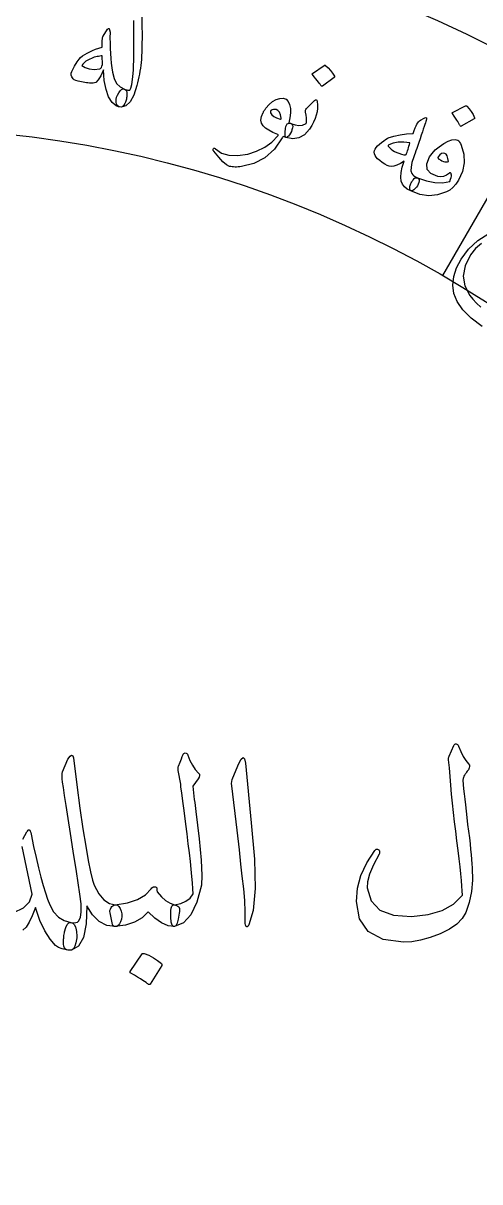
# Model space of a CAD drawing. Header units: millimetres. Extents: x -150 to 150, y -150 to 198.
# Drawn here: x 6 to 26.9, y 2.2 to 55.3 of the extents above; entities that cross this region are included whole.
import ezdxf

# ---------------------------------------------------------------- set-up
doc = ezdxf.new("R2010")
doc.units = ezdxf.units.MM
for name, color, linetype in [('CUT_OUTER', 1, 'Continuous'), ('ENGRAVE', 7, 'Continuous'), ('ENGRAVE_FINE', 8, 'Continuous'), ('GUIDE', 3, 'Continuous'), ('TEXT', 5, 'Continuous')]:
    doc.layers.add(name, color=color, linetype=linetype)

msp = doc.modelspace()

# ---------------------------------------------------------------- linework, layer by layer
at = {"layer": 'CUT_OUTER'}
msp.add_arc((0.0002, -0.0002), 149.9998, 179.017762, 3.164151, dxfattribs=at)
at = {"layer": 'ENGRAVE'}
for radius in [132.75, 112.1737, 91.5975, 71.0212, 50.445]:
    msp.add_circle((0, 0), radius, dxfattribs=at)
at = {"layer": 'ENGRAVE_FINE'}
msp.add_lwpolyline([(35.5106, 61.5062), (25.2225, 43.6867)], dxfattribs=at)
for radius in [122.4619, 101.8856, 81.3094, 60.7331]:
    msp.add_circle((0, 0), radius, dxfattribs=at)
at = {"layer": 'GUIDE'}
msp.add_circle((0, 0), 137.25, dxfattribs=at)
at = {"layer": 'TEXT'}
for points in [[(11.4471, 55.5323), (11.4514, 55.0621), (11.4537, 54.8037), (11.454, 54.5613), (11.4523, 54.335), (11.4489, 54.1246), (11.4434, 53.9308), (11.4356, 53.7541), (11.4255, 53.5945), (11.4132, 53.452), (11.3984, 53.3183), (11.3809, 53.1852), (11.3606, 53.0527), (11.3375, 52.9208), (11.3116, 52.789), (11.2828, 52.6569), (11.2512, 52.5245), (11.2167, 52.3917), (11.0714, 51.9529), (10.9038, 51.6431), (10.7142, 51.4621), (10.5019, 51.4096), (10.4059, 51.4263), (10.3354, 51.4699), (10.2902, 51.5405), (10.2704, 51.6383), (10.2722, 51.7483), (10.2917, 51.8557), (10.329, 51.9606), (10.3844, 52.0628), (10.4498, 52.1544), (10.5142, 52.213), (10.5777, 52.2386), (10.6401, 52.2312), (10.6868, 52.2181), (10.7286, 52.2064), (10.7657, 52.1962), (10.7979, 52.1874), (10.826, 52.1808), (10.8506, 52.1774), (10.8716, 52.1771), (10.8891, 52.1798), (10.9437, 52.2814), (10.9889, 52.4438), (11.0245, 52.667), (11.0501, 52.9512), (11.0596, 53.1213), (11.0676, 53.3168), (11.074, 53.5378), (11.0787, 53.7842), (11.082, 54.0565), (11.0844, 54.355), (11.0856, 54.6798), (11.0856, 55.0308), (11.0841, 55.3742)], [(27.0318, 41.3579), (26.5331, 41.7435), (26.1512, 42.1217), (25.8867, 42.496), (25.7409, 42.8687), (25.6956, 43.2503), (25.735, 43.64), (25.8601, 44.0381), (26.0726, 44.444), (26.4199, 44.8985), (26.8441, 45.2879), (27.3473, 45.61)], [(27.002, 45.1571), (26.73, 44.926), (26.5095, 44.6436), (26.2615, 44.1419), (26.1741, 43.6643), (26.2446, 43.211), (26.4713, 42.7804), (26.6152, 42.6023), (26.783, 42.4234), (26.9747, 42.2434)], [(5.9881, 17.8591), (6.1777, 18.1937), (6.2048, 18.2376), (6.2306, 18.2689), (6.255, 18.2877), (6.278, 18.294), (6.3094, 18.2773), (6.3366, 18.2383), (6.3596, 18.1769), (6.3784, 18.0933), (6.4895, 17.5354), (6.6, 17.0214), (6.7098, 16.5513), (6.8188, 16.1251), (6.9258, 15.7429), (7.0293, 15.4045), (7.1293, 15.1101), (7.2258, 14.8595), (7.4036, 14.5368), (7.6245, 14.2936), (7.8886, 14.1298), (8.196, 14.0455), (8.2824, 14.0162), (8.3521, 13.9507), (8.4051, 13.8489), (8.4413, 13.711), (8.4511, 13.6381), (8.458, 13.5646), (8.4622, 13.4904), (8.4636, 13.4154), (8.4608, 13.3398), (8.4525, 13.2635), (8.4385, 13.1865), (8.419, 13.1088), (8.373, 12.9673), (8.3242, 12.8663), (8.2726, 12.8056), (8.2183, 12.7854), (8.2183, 12.7854), (7.9932, 12.7987), (7.7973, 12.8384), (7.6308, 12.9046), (7.4935, 12.9973), (7.2391, 13.2768), (7, 13.658), (6.7763, 14.141), (6.5679, 14.7257), (6.4237, 14.3521), (6.2808, 14.0566), (6.1393, 13.8392), (5.9992, 13.6998)], [(5.5867, 14.5048), (6.0215, 14.7118), (6.3003, 14.9898), (6.423, 15.339), (5.9658, 17.5246)]]:
    msp.add_lwpolyline(points, dxfattribs=at)
for points in [[(10.1013, 53.0117), (10.1738, 52.7229), (10.2888, 52.4966), (10.4465, 52.3323), (10.6472, 52.2297), (10.7016, 52.1987), (10.7394, 52.1463), (10.7608, 52.0726), (10.7656, 51.9777), (10.7619, 51.9286), (10.7563, 51.8791), (10.7486, 51.8289), (10.739, 51.7782), (10.7267, 51.7276), (10.7109, 51.6778), (10.6915, 51.6286), (10.6687, 51.5802), (10.625, 51.502), (10.5825, 51.4462), (10.541, 51.413), (10.5005, 51.4023), (10.3836, 51.426), (10.2753, 51.4705), (10.1757, 51.5358), (10.0845, 51.6219), (9.924, 51.8748), (9.8043, 52.2073), (9.725, 52.6195), (9.686, 53.1118), (9.5652, 52.8467), (9.4474, 52.6564), (9.3325, 52.541), (9.2202, 52.5004), (9.1632, 52.5), (9.1034, 52.5019), (9.0408, 52.5061), (8.9754, 52.5127), (8.9068, 52.5215), (8.8344, 52.5328), (8.7582, 52.5465), (8.6784, 52.5626), (8.5322, 52.5968), (8.421, 52.6308), (8.3445, 52.6646), (8.303, 52.6984), (8.2402, 52.7882), (8.2072, 52.8752), (8.2041, 52.9594), (8.231, 53.0407), (8.3636, 53.2872), (8.4759, 53.4764), (8.5676, 53.6086), (8.6382, 53.6839), (8.7295, 53.7548), (8.8298, 53.8222), (8.9393, 53.8861), (9.0579, 53.9463), (9.1857, 54.003), (9.3226, 54.0559), (9.4687, 54.105), (9.624, 54.1503), (9.6316, 54.4509), (9.6343, 54.4868), (9.637, 54.5198), (9.6397, 54.55), (9.6424, 54.5774), (9.646, 54.6017), (9.6514, 54.6229), (9.6587, 54.641), (9.6678, 54.6559), (9.8785, 54.9732), (9.9172, 55.0135), (9.9483, 55.006), (9.9716, 54.9508), (9.9872, 54.8478), (9.9844, 54.5886), (9.9871, 54.3377), (9.9952, 54.0953), (10.0086, 53.8613), (10.0265, 53.6358), (10.0479, 53.419), (10.0728, 53.211), (10.1013, 53.0117)], [(9.6297, 53.7566), (9.5747, 53.7504), (9.5176, 53.7426), (9.4584, 53.7332), (9.397, 53.7223), (9.3338, 53.7083), (9.2689, 53.6898), (9.2023, 53.6669), (9.1342, 53.6394), (9.0674, 53.6116), (9.004, 53.5804), (8.9438, 53.5457), (8.8868, 53.5076), (8.8336, 53.466), (8.7846, 53.4209), (8.7397, 53.3723), (8.699, 53.3201), (8.8521, 53.2171), (9.0388, 53.156), (9.2596, 53.1364), (9.5149, 53.1579), (9.5578, 53.178), (9.593, 53.2175), (9.6204, 53.2763), (9.6402, 53.3544)], [(19.8033, 53.3209), (19.8156, 53.3263), (19.8303, 53.3268), (19.8473, 53.3224), (19.8666, 53.3133), (19.9872, 53.2057), (20.0945, 53.0887), (20.1887, 52.9625), (20.2696, 52.8271), (20.2755, 52.8089), (20.2751, 52.7931), (20.2684, 52.7797), (20.2555, 52.7688), (19.7181, 52.3687), (19.7008, 52.3608), (19.6836, 52.3638), (19.6665, 52.3777), (19.6493, 52.4025), (19.6344, 52.4239), (19.6105, 52.4567), (19.5776, 52.5007), (19.5355, 52.556), (19.4834, 52.6229), (19.4203, 52.7017), (19.346, 52.7924), (19.2605, 52.8948), (19.2499, 52.9106), (19.2465, 52.9237), (19.2503, 52.9341), (19.2614, 52.942)], [(17.881, 49.9943), (17.517, 49.4743), (17.0833, 49.0834), (16.5809, 48.8194), (16.0095, 48.6797), (15.9336, 48.6711), (15.8597, 48.6652), (15.7876, 48.662), (15.7174, 48.6615), (15.6496, 48.6641), (15.5848, 48.67), (15.5229, 48.6793), (15.4639, 48.692), (15.328, 48.7588), (15.1632, 48.8974), (14.9684, 49.1075), (14.7421, 49.3888), (14.7198, 49.426), (14.7097, 49.4586), (14.7121, 49.4865), (14.7268, 49.5097), (14.7486, 49.5245), (14.7724, 49.5272), (14.798, 49.5176), (14.8255, 49.4958), (15.0921, 49.3039), (15.4248, 49.2013), (15.8255, 49.1866), (16.2965, 49.2583), (16.7063, 49.3833), (17.0754, 49.566), (17.4039, 49.8077), (17.6913, 50.109), (17.6945, 50.1222), (17.6943, 50.1336), (17.6905, 50.1433), (17.6832, 50.1513), (17.4526, 50.2478), (17.2614, 50.3452), (17.1097, 50.4441), (16.9976, 50.5447), (16.9251, 50.666), (16.9014, 50.8081), (16.9267, 50.9711), (17.0013, 51.1549), (17.0135, 51.1785), (17.0267, 51.2022), (17.041, 51.2261), (17.0562, 51.2502), (17.0727, 51.2748), (17.0905, 51.3005), (17.1096, 51.3272), (17.13, 51.3549), (17.2797, 51.5287), (17.436, 51.6619), (17.5989, 51.7544), (17.7682, 51.8061), (17.9256, 51.8118), (18.0528, 51.7666), (18.1493, 51.6708), (18.2148, 51.5246), (18.2514, 51.3401), (18.257, 51.1388), (18.2315, 50.921), (18.1753, 50.6864), (18.189, 50.6818), (18.2024, 50.6777), (18.2155, 50.6742), (18.2283, 50.6713), (18.2412, 50.6684), (18.2543, 50.6649), (18.2677, 50.6608), (18.2814, 50.6562), (18.3243, 50.6293), (18.3496, 50.586), (18.3572, 50.5264), (18.3471, 50.4505), (18.3254, 50.3709), (18.2957, 50.2932), (18.258, 50.2174), (18.2123, 50.1436), (18.165, 50.0811), (18.1225, 50.0397), (18.0847, 50.0193), (18.0517, 50.0198), (17.9222, 50.0664), (17.9168, 50.054), (17.9081, 50.0379), (17.8962, 50.018), (17.881, 49.9943)], [(18.9976, 51.3442), (19.3549, 51.703), (19.4017, 51.7396), (19.4389, 51.7449), (19.4665, 51.7192), (19.4843, 51.6623), (19.4978, 51.507), (19.4949, 51.3513), (19.4756, 51.1954), (19.4401, 51.0391), (19.3876, 50.8818), (19.3176, 50.7228), (19.2302, 50.5619), (19.1256, 50.3992), (18.8994, 50.1439), (18.6442, 49.9965), (18.3598, 49.9561), (18.0449, 50.0223), (18.0184, 50.057), (18.0071, 50.1367), (18.0107, 50.2612), (18.0293, 50.4307), (18.0485, 50.5181), (18.0752, 50.5861), (18.1095, 50.6345), (18.1514, 50.6634), (18.1792, 50.6702), (18.2086, 50.6705), (18.2395, 50.6644), (18.2719, 50.6517), (18.4651, 50.5885), (18.6454, 50.5669), (18.813, 50.5871), (18.9682, 50.6491), (18.9765, 50.6555), (18.9823, 50.6657), (18.9856, 50.6798), (18.9865, 50.6979), (18.9961, 50.8064), (18.9932, 50.9216), (18.9777, 51.0433), (18.9496, 51.1717), (18.9423, 51.219), (18.9479, 51.2635), (18.9663, 51.3053), (18.9976, 51.3442)], [(17.8289, 50.896), (17.8009, 51.05), (17.7524, 51.1686), (17.6836, 51.252), (17.5945, 51.2998), (17.5331, 51.3041), (17.4747, 51.2975), (17.4195, 51.28), (17.3675, 51.2515), (17.3479, 51.2336), (17.3381, 51.2105), (17.3381, 51.182), (17.3481, 51.1482), (17.3982, 51.06), (17.4871, 50.981), (17.6149, 50.9109), (17.7815, 50.8495), (17.8001, 50.847), (17.8142, 50.8539), (17.8238, 50.8702), (17.8289, 50.896)], [(26.2722, 51.4691), (26.2852, 51.4729), (26.3, 51.4716), (26.3166, 51.4651), (26.3351, 51.4536), (26.4444, 51.3317), (26.5395, 51.202), (26.6202, 51.0647), (26.6866, 50.9199), (26.6906, 50.9011), (26.6884, 50.8854), (26.6802, 50.8729), (26.666, 50.8636), (26.0806, 50.5313), (26.0623, 50.5255), (26.0454, 50.5306), (26.0296, 50.5466), (26.0151, 50.5734), (26.0025, 50.5966), (25.9821, 50.6321), (25.9538, 50.68), (25.9176, 50.7403), (25.8726, 50.8133), (25.8178, 50.8995), (25.7531, 50.9989), (25.6784, 51.1115), (25.6695, 51.1284), (25.6675, 51.1419), (25.6725, 51.1519), (25.6845, 51.1583)], [(24.3853, 50.9014), (24.4461, 50.9237), (24.4806, 50.9133), (24.4887, 50.8703), (24.4704, 50.7945), (24.4552, 50.7508), (24.4349, 50.6899), (24.4095, 50.6119), (24.379, 50.5167), (24.3425, 50.4038), (24.2991, 50.2725), (24.2489, 50.1229), (24.1918, 49.9549), (24.1357, 49.7898), (24.0852, 49.642), (24.0404, 49.5117), (24.0014, 49.3987), (23.9684, 49.3034), (23.9415, 49.2263), (23.9209, 49.1674), (23.9064, 49.1266), (23.8221, 48.8664), (23.7787, 48.6533), (23.7764, 48.4873), (23.8152, 48.3684), (23.855, 48.3099), (23.9115, 48.2566), (23.9848, 48.2082), (24.0749, 48.1649), (24.1234, 48.1297), (24.1508, 48.0832), (24.1572, 48.0254), (24.1424, 47.9564), (24.1111, 47.88), (24.0713, 47.807), (24.0229, 47.7372), (23.966, 47.6706), (23.9095, 47.6179), (23.859, 47.5829), (23.8144, 47.5658), (23.7757, 47.5664), (23.6067, 47.6526), (23.4757, 47.7566), (23.3825, 47.8788), (23.3273, 48.0195), (23.3083, 48.1954), (23.3242, 48.407), (23.375, 48.6543), (23.4607, 48.9373), (23.2899, 48.8218), (23.1343, 48.741), (22.9936, 48.6949), (22.8678, 48.6838), (22.7781, 48.7007), (22.6802, 48.7367), (22.574, 48.7916), (22.4593, 48.8655), (22.3433, 48.9544), (22.2502, 49.0386), (22.18, 49.1183), (22.1329, 49.1936), (22.1033, 49.2736), (22.0932, 49.3479), (22.1027, 49.4164), (22.1318, 49.4792), (22.1827, 49.5511), (22.2485, 49.6266), (22.3291, 49.7055), (22.4247, 49.7878), (22.5262, 49.8679), (22.6115, 49.9298), (22.6805, 49.9735), (22.7332, 49.999), (22.9989, 50.0799), (23.2779, 50.1415), (23.5702, 50.1834), (23.8756, 50.2056), (23.9278, 50.3387), (23.9742, 50.453), (24.0148, 50.5484), (24.0496, 50.625), (24.0838, 50.6869), (24.1226, 50.7384), (24.166, 50.7795), (24.214, 50.8102)], [(25.92, 49.8861), (25.9633, 49.8552), (26.0047, 49.8084), (26.0443, 49.7458), (26.0819, 49.6673), (26.2006, 49.2546), (26.2181, 48.8501), (26.136, 48.4543), (25.956, 48.0667), (25.8305, 47.8821), (25.6963, 47.7296), (25.5535, 47.609), (25.4023, 47.5203), (24.9967, 47.3859), (24.5915, 47.3489), (24.1851, 47.4092), (23.7757, 47.5664), (23.7412, 47.5956), (23.7219, 47.6411), (23.7176, 47.7028), (23.7286, 47.7809), (23.7386, 47.8221), (23.7519, 47.8627), (23.7685, 47.9027), (23.7883, 47.9422), (23.8099, 47.9802), (23.832, 48.0159), (23.8545, 48.0494), (23.8774, 48.0806), (23.9243, 48.1309), (23.9729, 48.1617), (24.0231, 48.1731), (24.0749, 48.1649), (24.4854, 48.0232), (24.8678, 47.9488), (25.2231, 47.9425), (25.5521, 48.0049), (25.5902, 48.1031), (25.6157, 48.1837), (25.6287, 48.2468), (25.6291, 48.2923), (25.6232, 48.3349), (25.6133, 48.3659), (25.5994, 48.3854), (25.5814, 48.3933), (25.5673, 48.3955), (25.5548, 48.3948), (25.5439, 48.3911), (25.5346, 48.3844), (25.4027, 48.2879), (25.2719, 48.2286), (25.1421, 48.2063), (25.0131, 48.221), (24.6876, 48.3577), (24.5154, 48.553), (24.496, 48.8088), (24.6304, 49.1255), (24.7455, 49.2881), (24.8912, 49.4437), (25.0676, 49.592), (25.275, 49.7328), (25.4751, 49.8425), (25.6495, 49.9045), (25.7979, 49.919), (25.92, 49.8861)], [(23.7283, 49.7735), (23.4428, 49.8064), (23.1859, 49.801), (22.9577, 49.7577), (22.7585, 49.6769), (22.7408, 49.6616), (22.7331, 49.6437), (22.7354, 49.6231), (22.7479, 49.6001), (22.8045, 49.5375), (22.8702, 49.4793), (22.945, 49.4254), (23.0289, 49.3759), (23.1219, 49.3306), (23.2241, 49.2895), (23.3355, 49.2526), (23.4561, 49.2197), (23.4758, 49.217), (23.4985, 49.218), (23.5239, 49.2228), (23.5523, 49.2314), (23.5745, 49.2882), (23.5968, 49.3482), (23.6189, 49.4112), (23.641, 49.4774), (23.6629, 49.5467), (23.6848, 49.6192), (23.7066, 49.6948), (23.7283, 49.7735)], [(25.3284, 49.288), (25.2521, 49.3037), (25.1745, 49.2813), (25.0956, 49.2209), (25.0154, 49.1225), (25.0069, 49.1049), (25.0019, 49.0919), (25.0002, 49.0833), (25.0018, 49.0794), (25.0608, 49.0289), (25.1244, 48.9854), (25.1926, 48.9488), (25.2654, 48.9191), (25.3332, 48.9002), (25.3932, 48.8927), (25.4454, 48.8964), (25.4898, 48.9115), (25.4699, 49.0565), (25.4362, 49.1677), (25.389, 49.2448), (25.3284, 49.288)], [(13.1247, 21.2156), (13.2, 21.3975), (13.2585, 21.5417), (13.3004, 21.6484), (13.3254, 21.7174), (13.345, 21.7613), (13.37, 21.7926), (13.4007, 21.8115), (13.437, 21.8177), (13.4781, 21.8108), (13.5122, 21.7899), (13.5394, 21.755), (13.5596, 21.7062), (13.6523, 21.4672), (13.7631, 21.2518), (13.8921, 21.0602), (14.0391, 20.8922), (14.0802, 20.8385), (14.0921, 20.7779), (14.0747, 20.7103), (14.028, 20.6357), (13.7826, 20.29), (13.7994, 20.1353), (13.8161, 19.9834), (13.8328, 19.8342), (13.8495, 19.6879), (13.8663, 19.5443), (13.883, 19.4035), (13.8997, 19.2655), (13.9164, 19.1303), (14.0705, 17.8786), (14.1646, 16.9001), (14.1987, 16.1948), (14.1729, 15.7627), (13.9624, 14.9787), (13.6879, 14.3995), (13.3491, 14.0253), (12.9463, 13.8559), (12.9352, 13.8559), (12.924, 13.8559), (12.9129, 13.8559), (12.9017, 13.8559), (12.8355, 13.9186), (12.793, 14.0622), (12.7742, 14.2866), (12.779, 14.5919), (12.7895, 14.7048), (12.8209, 14.787), (12.8731, 14.8386), (12.9463, 14.8595), (13.2293, 14.916), (13.4648, 15.0184), (13.653, 15.1669), (13.7938, 15.3613), (13.7844, 15.5948), (13.7673, 15.8603), (13.7426, 16.1579), (13.7102, 16.4875), (13.6708, 16.8479), (13.6251, 17.2375), (13.5732, 17.6563), (13.515, 18.1044), (13.4613, 18.5449), (13.4119, 18.9408), (13.3666, 19.292), (13.3254, 19.5987), (13.2899, 19.8607), (13.2613, 20.0782), (13.2397, 20.251), (13.2251, 20.3792), (13.1136, 21.0149), (13.1101, 21.0776), (13.1108, 21.1319), (13.1157, 21.1779), (13.1247, 21.2156)], [(25.7365, 22.1523), (25.756, 22.1864), (25.7811, 22.2108), (25.8118, 22.2254), (25.848, 22.2303), (25.8843, 22.224), (25.9149, 22.2052), (25.94, 22.1739), (25.9595, 22.13), (26.0634, 21.8742), (26.1742, 21.6533), (26.292, 21.4672), (26.4167, 21.3159), (26.4537, 21.2616), (26.4641, 21.1988), (26.4481, 21.1278), (26.4056, 21.0483), (26.3784, 21.01), (26.3526, 20.973), (26.3282, 20.9375), (26.3052, 20.9033), (26.2836, 20.8713), (26.2634, 20.842), (26.2446, 20.8155), (26.2272, 20.7918), (26.1979, 20.7486), (26.177, 20.6971), (26.1644, 20.6371), (26.1602, 20.5688), (26.1735, 20.3761), (26.1909, 20.166), (26.2125, 19.9384), (26.2383, 19.6935), (26.2676, 19.4311), (26.2996, 19.1512), (26.3345, 18.854), (26.3721, 18.5393), (26.4143, 18.2254), (26.4516, 17.9302), (26.484, 17.6539), (26.5115, 17.3964), (26.5348, 17.157), (26.5547, 16.935), (26.5711, 16.7304), (26.584, 16.5433), (26.5986, 15.9892), (26.5533, 15.4644), (26.4481, 14.9689), (26.2829, 14.5027), (26.1219, 14.2288), (25.8731, 13.9758), (25.5365, 13.7437), (25.1121, 13.5325), (24.6521, 13.3576), (24.22, 13.2342), (23.8157, 13.1625), (23.4394, 13.1423), (22.4971, 13.2719), (21.8225, 13.6273), (21.4155, 14.2086), (21.2761, 15.0156), (21.3249, 15.6171), (21.4824, 16.206), (21.7486, 16.7824), (22.1236, 17.3462), (22.1522, 17.3789), (22.1821, 17.3991), (22.2135, 17.4068), (22.2462, 17.4019), (22.2811, 17.3887), (22.3076, 17.3713), (22.3257, 17.3497), (22.3355, 17.3239), (22.3424, 17.2855), (22.341, 17.2486), (22.3313, 17.2131), (22.3132, 17.1789), (22.0574, 16.6806), (21.881, 16.2562), (21.7842, 15.9056), (21.7668, 15.6289), (21.9528, 15.033), (22.355, 14.617), (22.9732, 14.3807), (23.8074, 14.3243), (24.5594, 14.4058), (25.1985, 14.5947), (25.7247, 14.8909), (26.1379, 15.2944), (26.1292, 15.4892), (26.1142, 15.7167), (26.093, 15.977), (26.0655, 16.2701), (26.031, 16.5966), (25.9888, 16.9573), (25.939, 17.3521), (25.8815, 17.7811), (25.8271, 18.2236), (25.7755, 18.6592), (25.7268, 19.0878), (25.6808, 19.5095), (25.6382, 19.9241), (25.5999, 20.3319), (25.5658, 20.7326), (25.5358, 21.1264), (25.4912, 21.5055), (25.4933, 21.5487), (25.4995, 21.5891), (25.51, 21.6268), (25.5246, 21.6616)], [(7.9061, 13.6217), (7.9618, 13.8155), (8.0287, 13.9507), (8.1068, 14.0274), (8.196, 14.0455), (8.3179, 14.0364), (8.4162, 14.0427), (8.4908, 14.0643), (8.5417, 14.1012), (8.6295, 14.2748), (8.6699, 14.5389), (8.6629, 14.8937), (8.6086, 15.339), (8.4451, 16.3802), (8.3005, 17.3071), (8.1747, 18.1198), (8.0677, 18.8181), (7.9789, 19.4021), (7.9075, 19.8719), (7.8534, 20.2273), (7.8169, 20.4685), (7.8001, 20.6281), (7.7945, 20.7612), (7.8001, 20.8678), (7.8169, 20.9479), (8.0622, 21.5278), (8.157, 21.6609), (8.2294, 21.7146), (8.2796, 21.6888), (8.3075, 21.5836), (8.4643, 20.3608), (8.6114, 19.2795), (8.7487, 18.3397), (8.8762, 17.5413), (8.9926, 16.8838), (9.0964, 16.3663), (9.1877, 15.9889), (9.2665, 15.7516), (9.4735, 15.3613), (9.7042, 15.0825), (9.9585, 14.9153), (10.2366, 14.8595), (10.3244, 14.8407), (10.3983, 14.7842), (10.4582, 14.6901), (10.5042, 14.5584), (10.5272, 14.4365), (10.5293, 14.3159), (10.5105, 14.1967), (10.4708, 14.0789), (10.4185, 13.9814), (10.3621, 13.9117), (10.3014, 13.8699), (10.2366, 13.8559), (9.8449, 13.9159), (9.4951, 14.0957), (9.187, 14.3953), (8.9208, 14.8149), (8.8936, 13.9772), (8.7675, 13.3597), (8.5424, 12.9624), (8.2183, 12.7854), (8.1347, 12.7757), (8.0622, 12.7798), (8.0008, 12.798), (7.9507, 12.83), (7.9026, 12.8837), (7.8698, 12.9555), (7.8524, 13.0454), (7.8503, 13.1534), (7.8559, 13.2144), (7.8615, 13.2747), (7.867, 13.3343), (7.8726, 13.3931), (7.8789, 13.4513), (7.8865, 13.5088), (7.8956, 13.5656), (7.9061, 13.6217)], [(15.8902, 21.3271), (15.9968, 21.5334), (16.0825, 21.6059), (16.1473, 21.5445), (16.1913, 21.3494), (16.4477, 18.6174), (16.6004, 16.9406), (16.6345, 15.601), (16.5502, 14.5988), (16.3474, 13.934), (16.3104, 13.8796), (16.2777, 13.8503), (16.2491, 13.8462), (16.2247, 13.8671), (16.2052, 13.8998), (16.1913, 13.9423), (16.1829, 13.9946), (16.1801, 14.0566), (16.1801, 14.5396), (16.1578, 15.0519), (16.1132, 15.5934), (16.0463, 16.1642), (16.0317, 16.3133), (15.9877, 16.7161), (15.9146, 17.3727), (15.8121, 18.2829), (15.5668, 20.3012), (15.5612, 20.4085), (15.5668, 20.5075), (15.5835, 20.5981), (15.6114, 20.6803)], [(12.9463, 14.8595), (13.0348, 14.8309), (13.0996, 14.801), (13.1408, 14.7696), (13.1582, 14.7368), (13.1665, 14.6867), (13.1693, 14.6253), (13.1665, 14.5529), (13.1582, 14.4692), (13.1157, 14.2009), (13.0662, 14.0092), (13.0097, 13.8942), (12.9463, 13.8559), (12.6452, 13.8984), (12.3442, 14.026), (12.0431, 14.2385), (11.742, 14.5361), (11.4549, 14.2636), (11.1064, 14.0594), (10.6966, 13.9235), (10.2255, 13.8559), (10.1746, 13.8664), (10.1335, 13.8977), (10.1021, 13.95), (10.0805, 14.0232), (9.9913, 14.4915), (9.9815, 14.5438), (9.9857, 14.6002), (10.0038, 14.6609), (10.0359, 14.7257), (10.0728, 14.7759), (10.1167, 14.8149), (10.1676, 14.8428), (10.2255, 14.8595), (10.7886, 14.9431), (11.2514, 15.0937), (11.6138, 15.3111), (11.8758, 15.5955), (11.9065, 15.6345), (11.9427, 15.6624), (11.9845, 15.6791), (12.0319, 15.6847), (12.0758, 15.6784), (12.1072, 15.6596), (12.126, 15.6282), (12.1323, 15.5843), (12.1337, 15.5425), (12.1379, 15.5063), (12.1448, 15.4756), (12.1546, 15.4505), (12.3421, 15.2254), (12.5365, 15.0519), (12.7379, 14.9299), (12.9463, 14.8595)], [(11.4632, 12.607), (11.4772, 12.6209), (11.4967, 12.6293), (11.5218, 12.6321), (11.5524, 12.6293), (11.7692, 12.5415), (11.9734, 12.4342), (12.165, 12.3073), (12.3442, 12.161), (12.3616, 12.1387), (12.3692, 12.1164), (12.3672, 12.0941), (12.3553, 12.0718), (11.8312, 11.2243), (11.8117, 11.2041), (11.7866, 11.1992), (11.7559, 11.2096), (11.7197, 11.2354), (11.6883, 11.2577), (11.6389, 11.2912), (11.5713, 11.3358), (11.4855, 11.3915), (11.3803, 11.4584), (11.2541, 11.5365), (11.1071, 11.6257), (10.9391, 11.7261), (10.9168, 11.7428), (10.9057, 11.7595), (10.9057, 11.7763), (10.9168, 11.793)]]:
    msp.add_lwpolyline(points, close=True, dxfattribs=at)

doc.saveas('drawing.dxf')
